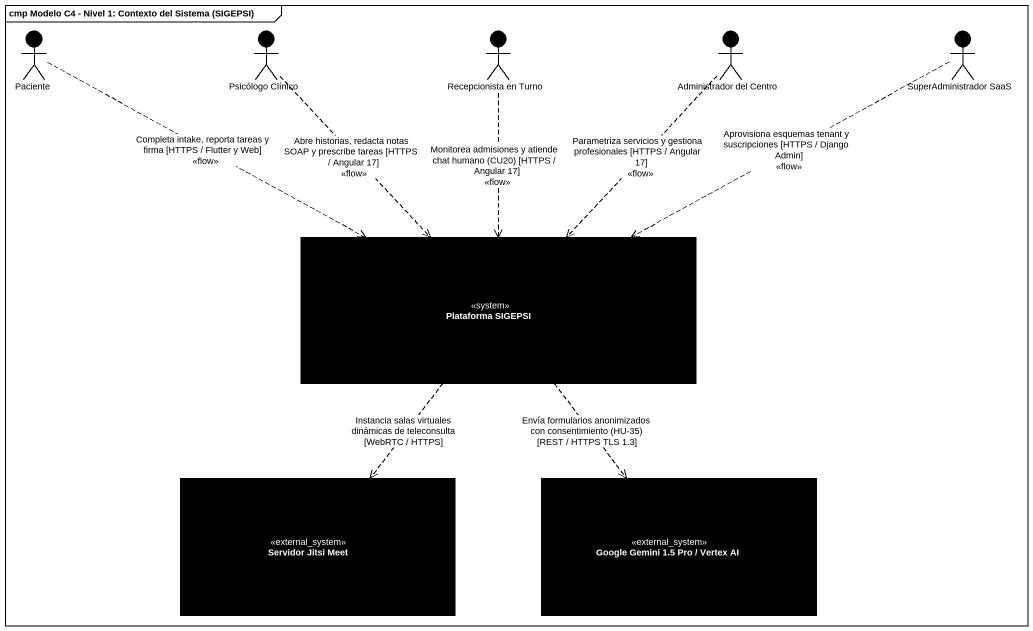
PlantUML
@startuml
mainframe cmp Modelo C4 - Nivel 1: Contexto del Sistema (SIGEPSI)
actor Paciente #000000
actor "Psicólogo Clínico" as Psicólogo_Clínico #000000
actor "Recepcionista en Turno" as Recepcionista_en_Turno #000000
actor "Administrador del Centro" as Administrador_del_Centro #000000
actor "SuperAdministrador SaaS" as SuperAdministrador_SaaS #000000
component "Plataforma SIGEPSI" as Plataforma_SIGEPSI <<system>> #000000
component "Servidor Jitsi Meet" as Servidor_Jitsi_Meet <<external_system>> #000000
component "Google Gemini 1.5 Pro / Vertex AI" as Google_Gemini_1_5_Pro <<external_system>> #000000
Paciente .right.> Plataforma_SIGEPSI : Completa intake, reporta tareas y firma [HTTPS / Flutter y Web]\n<<flow>>
Psicólogo_Clínico ..> Plataforma_SIGEPSI : Abre historias, redacta notas SOAP y prescribe tareas [HTTPS / Angular 17]\n<<flow>>
Recepcionista_en_Turno ..> Plataforma_SIGEPSI : Monitorea admisiones y atiende chat humano (CU20) [HTTPS / Angular 17]\n<<flow>>
Administrador_del_Centro ..> Plataforma_SIGEPSI : Parametriza servicios y gestiona profesionales [HTTPS / Angular 17]\n<<flow>>
SuperAdministrador_SaaS .left.> Plataforma_SIGEPSI : Aprovisiona esquemas tenant y suscripciones [HTTPS / Django Admin]\n<<flow>>
Plataforma_SIGEPSI ..> Servidor_Jitsi_Meet : Instancia salas virtuales dinámicas de teleconsulta [WebRTC / HTTPS]
Plataforma_SIGEPSI ..> Google_Gemini_1_5_Pro : Envía formularios anonimizados con consentimiento (HU-35) [REST / HTTPS TLS 1.3]
@enduml
